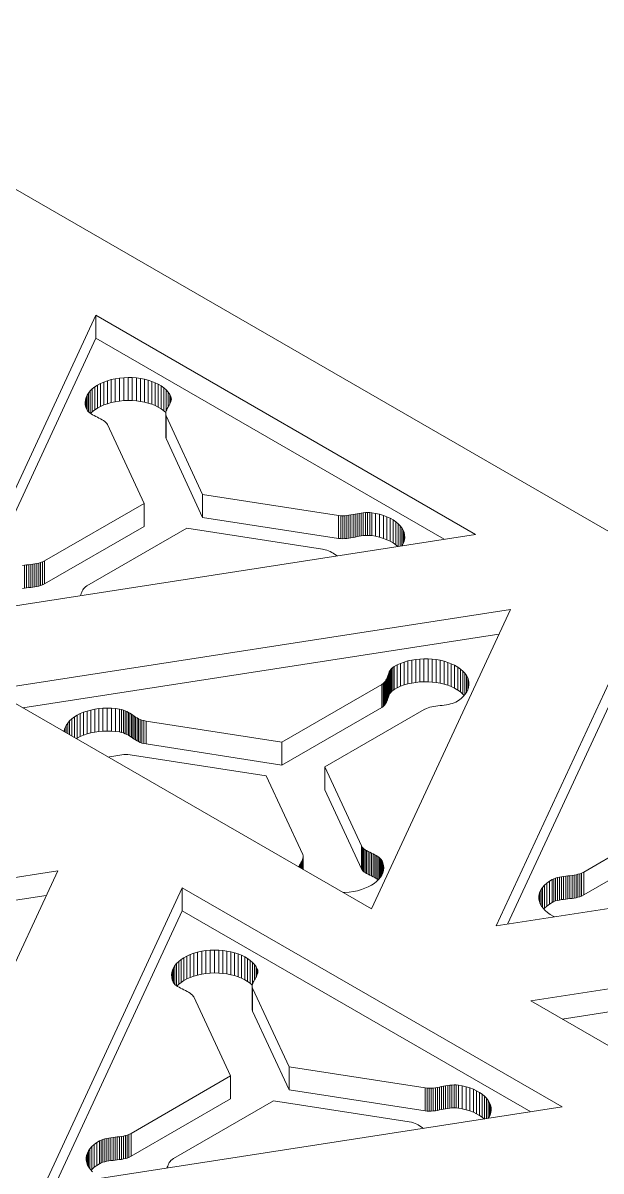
# Model space of a CAD drawing. Header units: inches. Extents: x 2.5 to 18.9, y 2.6 to 12.3.
# Drawn here: x 11.382 to 12.669, y 9.718 to 12.275 of the extents above; entities that cross this region are included whole.
import ezdxf

# ---------------------------------------------------------------- set-up
doc = ezdxf.new("R2010")
doc.units = ezdxf.units.IN
doc.header["$MEASUREMENT"] = 0

# ---------------------------------------------------------------- blocks, each defined once
blk = doc.blocks.new('A$C39963D99')
at = {"color": 0, "linetype": 'Continuous', "lineweight": 0, "extrusion": (3.33067e-16, 0.816497, 0.57735)}
for p, q in [((22.0617, -3.0619), (13.8593, 1.6738)), ((14.3703, 0.3558), (14.6798, 1.0227)), ((14.6798, 0.9717), (14.6798, 1.0227)), ((14.6798, 1.0227), (15.5254, 0.5345)), ((14.6798, 0.9717), (14.3958, 0.3597)), ((15.4557, 0.5237), (14.6798, 0.9717)), ((14.6833, 0.867), (14.69, 0.8707)), ((14.69, 0.8707), (14.6974, 0.8739)), ((14.69, 0.8196), (14.69, 0.8707)), ((14.6974, 0.8739), (14.7054, 0.8768)), ((14.6974, 0.8229), (14.6974, 0.8739)), ((14.7054, 0.8768), (14.7139, 0.8793)), ((14.7054, 0.8258), (14.7054, 0.8768)), ((14.7139, 0.8793), (14.723, 0.8812)), ((14.7139, 0.8282), (14.7139, 0.8793)), ((14.723, 0.8812), (14.7325, 0.8827)), ((14.723, 0.8302), (14.723, 0.8812)), ((14.7325, 0.8827), (14.742, 0.8836)), ((14.7325, 0.8317), (14.7325, 0.8827)), ((14.742, 0.8836), (14.7515, 0.884)), ((14.742, 0.8326), (14.742, 0.8836)), ((14.7515, 0.8329), (14.7515, 0.884)), ((14.7515, 0.884), (14.7609, 0.8838)), ((14.7609, 0.8327), (14.7609, 0.8838)), ((14.7609, 0.8838), (14.7701, 0.8831)), ((14.7701, 0.832), (14.7701, 0.8831)), ((14.7701, 0.8831), (14.7792, 0.8818)), ((14.7792, 0.8308), (14.7792, 0.8818)), ((14.7792, 0.8818), (14.7879, 0.8802)), ((14.7879, 0.8291), (14.7879, 0.8802)), ((14.7879, 0.8802), (14.7963, 0.878)), ((14.7963, 0.827), (14.7963, 0.878)), ((14.7963, 0.878), (14.8042, 0.8754)), ((14.8042, 0.8244), (14.8042, 0.8754)), ((14.8042, 0.8754), (14.8118, 0.8724)), ((14.8118, 0.8214), (14.8118, 0.8724)), ((14.8118, 0.8724), (14.8188, 0.869)), ((14.6578, 0.8393), (14.6601, 0.8444)), ((14.6601, 0.8444), (14.6632, 0.8494)), ((14.6601, 0.8117), (14.6601, 0.8444)), ((14.6632, 0.8494), (14.6671, 0.8542)), ((14.6632, 0.8078), (14.6632, 0.8494)), ((14.6671, 0.8542), (14.6718, 0.8587)), ((14.6671, 0.8046), (14.6671, 0.8542)), ((14.6718, 0.8587), (14.6772, 0.863)), ((14.6718, 0.8077), (14.6718, 0.8587)), ((14.6772, 0.863), (14.6833, 0.867)), ((14.6772, 0.812), (14.6772, 0.863)), ((14.6833, 0.816), (14.6833, 0.867)), ((14.8188, 0.8179), (14.8188, 0.869)), ((14.8188, 0.869), (14.8253, 0.8652)), ((14.8253, 0.8141), (14.8253, 0.8652)), ((14.8253, 0.8652), (14.8311, 0.861)), ((14.8311, 0.81), (14.8311, 0.861)), ((14.8311, 0.861), (14.8363, 0.8565)), ((14.8363, 0.8091), (14.8363, 0.8565)), ((14.8363, 0.8565), (14.8407, 0.8516)), ((14.8407, 0.8183), (14.8407, 0.8516)), ((14.8407, 0.8516), (14.8443, 0.8465)), ((14.8443, 0.8247), (14.8443, 0.8465)), ((14.8443, 0.8465), (14.8468, 0.8417)), ((14.6558, 0.8286), (14.6563, 0.834)), ((14.6561, 0.8231), (14.6558, 0.8286)), ((14.6574, 0.8176), (14.6561, 0.8231)), ((14.6563, 0.834), (14.6578, 0.8393)), ((14.6563, 0.8223), (14.6563, 0.834)), ((14.6578, 0.8168), (14.6578, 0.8393)), ((14.69, 0.8196), (14.6833, 0.816)), ((14.6974, 0.8229), (14.69, 0.8196)), ((14.7054, 0.8258), (14.6974, 0.8229)), ((14.7139, 0.8282), (14.7054, 0.8258)), ((14.723, 0.8302), (14.7139, 0.8282)), ((14.7325, 0.8317), (14.723, 0.8302)), ((14.742, 0.8326), (14.7325, 0.8317)), ((14.7515, 0.8329), (14.742, 0.8326)), ((14.7609, 0.8327), (14.7515, 0.8329)), ((14.7701, 0.832), (14.7609, 0.8327)), ((14.7792, 0.8308), (14.7701, 0.832)), ((14.7879, 0.8291), (14.7792, 0.8308)), ((14.7963, 0.827), (14.7879, 0.8291)), ((14.8042, 0.8244), (14.7963, 0.827)), ((14.8118, 0.8214), (14.8042, 0.8244)), ((14.8188, 0.8179), (14.8118, 0.8214)), ((14.8418, 0.8201), (14.8403, 0.8175)), ((14.8433, 0.8228), (14.8418, 0.8201)), ((14.8447, 0.8254), (14.8433, 0.8228)), ((14.846, 0.8281), (14.8447, 0.8254)), ((14.847, 0.8307), (14.846, 0.8281)), ((14.8468, 0.8303), (14.8468, 0.8417)), ((14.8468, 0.8417), (14.8476, 0.8389)), ((14.8476, 0.8334), (14.847, 0.8307)), ((14.8476, 0.8334), (14.8476, 0.8389)), ((14.8476, 0.8389), (14.8479, 0.8362)), ((14.8479, 0.8362), (14.8476, 0.8334)), ((14.6594, 0.8127), (14.6574, 0.8176)), ((14.6612, 0.8101), (14.6594, 0.8127)), ((14.6634, 0.8076), (14.6612, 0.8101)), ((14.666, 0.8053), (14.6634, 0.8076)), ((14.669, 0.8032), (14.666, 0.8053)), ((14.6718, 0.8077), (14.6679, 0.804)), ((14.6723, 0.8012), (14.669, 0.8032)), ((14.6772, 0.812), (14.6718, 0.8077)), ((14.6758, 0.7992), (14.6723, 0.8012)), ((14.6794, 0.7974), (14.6758, 0.7992)), ((14.6833, 0.816), (14.6772, 0.812)), ((14.6831, 0.7955), (14.6794, 0.7974)), ((14.6867, 0.7937), (14.6831, 0.7955)), ((14.6903, 0.7919), (14.6867, 0.7937)), ((14.8253, 0.8141), (14.8188, 0.8179)), ((14.8311, 0.81), (14.8253, 0.8141)), ((14.8355, 0.8061), (14.8311, 0.81)), ((14.8357, 0.8071), (14.8353, 0.8045)), ((14.8353, 0.7534), (14.8353, 0.8045)), ((14.8353, 0.8045), (14.8354, 0.8018)), ((14.8354, 0.7508), (14.8354, 0.8018)), ((14.8354, 0.8018), (14.8361, 0.7989)), ((14.8364, 0.8097), (14.8357, 0.8071)), ((14.8361, 0.7479), (14.8361, 0.7989)), ((14.8361, 0.7989), (14.9175, 0.6236)), ((14.8375, 0.8123), (14.8364, 0.8097)), ((14.8388, 0.8149), (14.8375, 0.8123)), ((14.8403, 0.8175), (14.8388, 0.8149)), ((14.6937, 0.79), (14.6903, 0.7919)), ((14.6969, 0.788), (14.6937, 0.79)), ((14.6998, 0.786), (14.6969, 0.788)), ((14.7023, 0.7838), (14.6998, 0.786)), ((14.7043, 0.7814), (14.7023, 0.7838)), ((14.7053, 0.7797), (14.7043, 0.7814)), ((14.7871, 0.6036), (14.7053, 0.7797)), ((14.8354, 0.7508), (14.8353, 0.7534)), ((14.8361, 0.7479), (14.8354, 0.7508)), ((14.9175, 0.5726), (14.8361, 0.7479)), ((14.9175, 0.5726), (14.9175, 0.6236)), ((14.9175, 0.6236), (15.2202, 0.5768)), ((14.5657, 0.4758), (14.7871, 0.6036)), ((14.7871, 0.5525), (14.7871, 0.6036)), ((15.2202, 0.5258), (14.9175, 0.5726)), ((15.2202, 0.5258), (15.2202, 0.5768)), ((15.2202, 0.5768), (15.2253, 0.5762)), ((15.2253, 0.5252), (15.2253, 0.5762)), ((15.2253, 0.5762), (15.2298, 0.5761)), ((15.2298, 0.5761), (15.2343, 0.5762)), ((15.2298, 0.525), (15.2298, 0.5761)), ((15.2343, 0.5762), (15.2388, 0.5766)), ((15.2343, 0.5252), (15.2343, 0.5762)), ((15.2388, 0.5766), (15.2433, 0.5772)), ((15.2388, 0.5256), (15.2388, 0.5766)), ((15.2433, 0.5772), (15.2478, 0.578)), ((15.2433, 0.5262), (15.2433, 0.5772)), ((15.2478, 0.578), (15.2524, 0.5788)), ((15.2478, 0.5269), (15.2478, 0.578)), ((15.2524, 0.5788), (15.2569, 0.5797)), ((15.2524, 0.5278), (15.2524, 0.5788)), ((15.2569, 0.5797), (15.2615, 0.5807)), ((15.2569, 0.5287), (15.2569, 0.5797)), ((15.2615, 0.5807), (15.2661, 0.5815)), ((15.2615, 0.5296), (15.2615, 0.5807)), ((15.2661, 0.5815), (15.2708, 0.5823)), ((15.2661, 0.5305), (15.2661, 0.5815)), ((15.2708, 0.5823), (15.2754, 0.5829)), ((15.2708, 0.5313), (15.2708, 0.5823)), ((15.2754, 0.5829), (15.2801, 0.5834)), ((15.2754, 0.5319), (15.2754, 0.5829)), ((15.2801, 0.5834), (15.2849, 0.5835)), ((15.2801, 0.5323), (15.2801, 0.5834)), ((15.2849, 0.5325), (15.2849, 0.5835)), ((15.2849, 0.5835), (15.2897, 0.5834)), ((15.2897, 0.5324), (15.2897, 0.5834)), ((15.2897, 0.5834), (15.2945, 0.583)), ((15.2945, 0.5319), (15.2945, 0.583)), ((15.2945, 0.583), (15.3028, 0.5815)), ((15.3028, 0.5305), (15.3028, 0.5815)), ((15.3028, 0.5815), (15.3117, 0.5794)), ((15.3117, 0.5284), (15.3117, 0.5794)), ((15.3117, 0.5794), (15.3201, 0.5769)), ((15.3201, 0.5258), (15.3201, 0.5769)), ((15.3201, 0.5769), (15.3279, 0.5739)), ((15.3279, 0.5229), (15.3279, 0.5739)), ((15.3279, 0.5739), (15.3351, 0.5705)), ((15.3351, 0.5195), (15.3351, 0.5705)), ((15.3351, 0.5705), (15.3417, 0.5668)), ((15.3417, 0.5158), (15.3417, 0.5668)), ((15.3417, 0.5668), (15.3476, 0.5627)), ((15.3476, 0.5117), (15.3476, 0.5627)), ((15.3476, 0.5627), (15.3529, 0.5584)), ((14.7871, 0.5525), (14.5657, 0.4247)), ((14.8824, 0.5484), (14.66, 0.42)), ((15.1848, 0.5016), (14.8824, 0.5484)), ((15.3529, 0.5078), (15.3529, 0.5584)), ((15.3529, 0.5584), (15.3573, 0.5538)), ((15.3573, 0.5085), (15.3573, 0.5538)), ((15.3573, 0.5538), (15.3611, 0.5489)), ((15.3611, 0.5091), (15.3611, 0.5489)), ((15.3611, 0.5489), (15.364, 0.5439)), ((15.364, 0.5138), (15.364, 0.5439)), ((15.364, 0.5439), (15.3661, 0.5387)), ((15.3661, 0.5191), (15.3661, 0.5387)), ((15.3661, 0.5387), (15.3673, 0.5334)), ((15.5254, 0.5345), (14.3703, 0.3558)), ((15.2253, 0.5252), (15.2202, 0.5258)), ((15.2298, 0.525), (15.2253, 0.5252)), ((15.2343, 0.5252), (15.2298, 0.525)), ((15.2388, 0.5256), (15.2343, 0.5252)), ((15.2433, 0.5262), (15.2388, 0.5256)), ((15.2478, 0.5269), (15.2433, 0.5262)), ((15.2524, 0.5278), (15.2478, 0.5269)), ((15.2569, 0.5287), (15.2524, 0.5278)), ((15.2615, 0.5296), (15.2569, 0.5287)), ((15.2661, 0.5305), (15.2615, 0.5296)), ((15.2708, 0.5313), (15.2661, 0.5305)), ((15.2754, 0.5319), (15.2708, 0.5313)), ((15.2801, 0.5323), (15.2754, 0.5319)), ((15.2849, 0.5325), (15.2801, 0.5323)), ((15.2897, 0.5324), (15.2849, 0.5325)), ((15.2945, 0.5319), (15.2897, 0.5324)), ((15.3028, 0.5305), (15.2945, 0.5319)), ((15.3117, 0.5284), (15.3028, 0.5305)), ((15.3201, 0.5258), (15.3117, 0.5284)), ((15.3279, 0.5229), (15.3201, 0.5258)), ((15.3351, 0.5195), (15.3279, 0.5229)), ((15.3417, 0.5158), (15.3351, 0.5195)), ((15.3476, 0.5117), (15.3417, 0.5158)), ((15.3524, 0.5077), (15.3476, 0.5117)), ((15.3629, 0.5115), (15.3614, 0.5091)), ((15.3655, 0.517), (15.3629, 0.5115)), ((15.3671, 0.5225), (15.3655, 0.517)), ((15.3677, 0.528), (15.3671, 0.5225)), ((15.3673, 0.5249), (15.3673, 0.5334)), ((15.3673, 0.5334), (15.3677, 0.528)), ((15.1902, 0.5005), (15.1848, 0.5016)), ((15.1943, 0.4994), (15.1902, 0.5005)), ((15.1981, 0.498), (15.1943, 0.4994)), ((15.2016, 0.4963), (15.1981, 0.498)), ((15.205, 0.4945), (15.2016, 0.4963)), ((15.2083, 0.4925), (15.205, 0.4945)), ((15.2114, 0.4905), (15.2083, 0.4925)), ((15.2146, 0.4884), (15.2114, 0.4905)), ((15.217, 0.4868), (15.2146, 0.4884)), ((14.5161, 0.4653), (14.5208, 0.466)), ((14.5208, 0.466), (14.5255, 0.4666)), ((14.5208, 0.415), (14.5208, 0.466)), ((14.5255, 0.4666), (14.5302, 0.4671)), ((14.5255, 0.4156), (14.5255, 0.4666)), ((14.5302, 0.4671), (14.5349, 0.4677)), ((14.5302, 0.4161), (14.5302, 0.4671)), ((14.5349, 0.4677), (14.5396, 0.4682)), ((14.5349, 0.4166), (14.5349, 0.4677)), ((14.5396, 0.4682), (14.5441, 0.4689)), ((14.5396, 0.4172), (14.5396, 0.4682)), ((14.5441, 0.4689), (14.5486, 0.4697)), ((14.5441, 0.4179), (14.5441, 0.4689)), ((14.5486, 0.4697), (14.5528, 0.4706)), ((14.5486, 0.4186), (14.5486, 0.4697)), ((14.5528, 0.4706), (14.5568, 0.4718)), ((14.5528, 0.4196), (14.5528, 0.4706)), ((14.5568, 0.4718), (14.5606, 0.4732)), ((14.5568, 0.4208), (14.5568, 0.4718)), ((14.5606, 0.4732), (14.5657, 0.4758)), ((14.5606, 0.4222), (14.5606, 0.4732)), ((14.5657, 0.4247), (14.5657, 0.4758)), ((14.5208, 0.415), (14.5161, 0.4143)), ((14.5255, 0.4156), (14.5208, 0.415)), ((14.5302, 0.4161), (14.5255, 0.4156)), ((14.5349, 0.4166), (14.5302, 0.4161)), ((14.5396, 0.4172), (14.5349, 0.4166)), ((14.5441, 0.4179), (14.5396, 0.4172)), ((14.5486, 0.4186), (14.5441, 0.4179)), ((14.5528, 0.4196), (14.5486, 0.4186)), ((14.5568, 0.4208), (14.5528, 0.4196)), ((14.5606, 0.4222), (14.5568, 0.4208)), ((14.5657, 0.4247), (14.5606, 0.4222)), ((14.6508, 0.4108), (14.6494, 0.4082)), ((14.6524, 0.4133), (14.6508, 0.4108)), ((14.6544, 0.4156), (14.6524, 0.4133)), ((14.6569, 0.4178), (14.6544, 0.4156)), ((14.66, 0.42), (14.6569, 0.4178)), ((14.6464, 0.4002), (14.6458, 0.3984)), ((14.6473, 0.4029), (14.6464, 0.4002)), ((14.6483, 0.4056), (14.6473, 0.4029)), ((14.6494, 0.4082), (14.6483, 0.4056)), ((14.4477, 0.1886), (15.6028, 0.3673)), ((15.6028, 0.3673), (15.2934, -0.2996)), ((15.5773, 0.3123), (14.5174, 0.1483)), ((15.5709, -0.3374), (15.8804, 0.3295)), ((15.3832, 0.2547), (15.3921, 0.2561)), ((15.3921, 0.2561), (15.4011, 0.257)), ((15.3921, 0.2051), (15.3921, 0.2561)), ((15.4011, 0.257), (15.4103, 0.2575)), ((15.4011, 0.206), (15.4011, 0.257)), ((15.4103, 0.2064), (15.4103, 0.2575)), ((15.4103, 0.2575), (15.4195, 0.2574)), ((15.4195, 0.2064), (15.4195, 0.2574)), ((15.4195, 0.2574), (15.4286, 0.2568)), ((15.4286, 0.2058), (15.4286, 0.2568)), ((15.4286, 0.2568), (15.4376, 0.2558)), ((15.4376, 0.2048), (15.4376, 0.2558)), ((15.4376, 0.2558), (15.4464, 0.2542)), ((15.8804, 0.2785), (15.5964, -0.3334)), ((15.3333, 0.2284), (15.3347, 0.231)), ((15.3347, 0.231), (15.3364, 0.2336)), ((15.3347, 0.18), (15.3347, 0.231)), ((15.3364, 0.2336), (15.3385, 0.236)), ((15.3364, 0.1826), (15.3364, 0.2336)), ((15.3385, 0.236), (15.3411, 0.2384)), ((15.3385, 0.185), (15.3385, 0.236)), ((15.3411, 0.2384), (15.3442, 0.2406)), ((15.3411, 0.1873), (15.3411, 0.2384)), ((15.3442, 0.2406), (15.3505, 0.244)), ((15.3442, 0.1895), (15.3442, 0.2406)), ((15.3505, 0.244), (15.3581, 0.2474)), ((15.3505, 0.1929), (15.3505, 0.244)), ((15.3581, 0.2474), (15.3661, 0.2503)), ((15.3581, 0.1964), (15.3581, 0.2474)), ((15.3661, 0.2503), (15.3745, 0.2527)), ((15.3661, 0.1993), (15.3661, 0.2503)), ((15.3745, 0.2527), (15.3832, 0.2547)), ((15.3745, 0.2017), (15.3745, 0.2527)), ((15.3832, 0.2036), (15.3832, 0.2547)), ((15.4464, 0.2032), (15.4464, 0.2542)), ((15.4464, 0.2542), (15.4551, 0.2522)), ((15.4551, 0.2012), (15.4551, 0.2522)), ((15.4551, 0.2522), (15.4634, 0.2496)), ((15.4634, 0.1986), (15.4634, 0.2496)), ((15.4634, 0.2496), (15.4713, 0.2466)), ((15.4713, 0.1956), (15.4713, 0.2466)), ((15.4713, 0.2466), (15.4788, 0.2431)), ((15.4788, 0.192), (15.4788, 0.2431)), ((15.4788, 0.2431), (15.4857, 0.2391)), ((15.4857, 0.188), (15.4857, 0.2391)), ((15.4857, 0.2391), (15.4919, 0.2347)), ((15.4919, 0.1837), (15.4919, 0.2347)), ((15.4919, 0.2347), (15.4971, 0.2301)), ((15.3197, 0.2026), (15.3221, 0.2048)), ((15.3221, 0.2048), (15.3241, 0.2071)), ((15.3221, 0.1538), (15.3221, 0.2048)), ((15.3241, 0.2071), (15.3257, 0.2096)), ((15.3241, 0.1561), (15.3241, 0.2071)), ((15.3257, 0.2096), (15.3271, 0.2122)), ((15.3257, 0.1586), (15.3257, 0.2096)), ((15.3271, 0.2122), (15.3282, 0.2148)), ((15.3271, 0.1611), (15.3271, 0.2122)), ((15.3282, 0.2148), (15.3292, 0.2175)), ((15.3282, 0.1638), (15.3282, 0.2148)), ((15.3292, 0.2175), (15.3301, 0.2202)), ((15.3292, 0.1665), (15.3292, 0.2175)), ((15.3301, 0.2202), (15.3311, 0.223)), ((15.3301, 0.1692), (15.3301, 0.2202)), ((15.3311, 0.223), (15.3321, 0.2257)), ((15.3311, 0.1719), (15.3311, 0.223)), ((15.3321, 0.2257), (15.3333, 0.2284)), ((15.3321, 0.1747), (15.3321, 0.2257)), ((15.3333, 0.1774), (15.3333, 0.2284)), ((15.3921, 0.2051), (15.3832, 0.2036)), ((15.4011, 0.206), (15.3921, 0.2051)), ((15.4103, 0.2064), (15.4011, 0.206)), ((15.4195, 0.2064), (15.4103, 0.2064)), ((15.4286, 0.2058), (15.4195, 0.2064)), ((15.4376, 0.2048), (15.4286, 0.2058)), ((15.4464, 0.2032), (15.4376, 0.2048)), ((15.4971, 0.1791), (15.4971, 0.2301)), ((15.4971, 0.2301), (15.5015, 0.2253)), ((15.5015, 0.1777), (15.5015, 0.2253)), ((15.5015, 0.2253), (15.5051, 0.2204)), ((15.5051, 0.1827), (15.5051, 0.2204)), ((15.5051, 0.2204), (15.5078, 0.2153)), ((15.5078, 0.1879), (15.5078, 0.2153)), ((15.5078, 0.2153), (15.5096, 0.2101)), ((15.5096, 0.1932), (15.5096, 0.2101)), ((15.5096, 0.2101), (15.5106, 0.2048)), ((15.5106, 0.1987), (15.5106, 0.2048)), ((15.5106, 0.2048), (15.5107, 0.1995)), ((15.2934, -0.2996), (14.4477, 0.1886)), ((15.0941, 0.072), (15.3165, 0.2004)), ((15.3165, 0.2004), (15.3197, 0.2026)), ((15.3165, 0.1494), (15.3165, 0.2004)), ((15.3197, 0.1516), (15.3197, 0.2026)), ((15.3347, 0.18), (15.3333, 0.1774)), ((15.3364, 0.1826), (15.3347, 0.18)), ((15.3385, 0.185), (15.3364, 0.1826)), ((15.3411, 0.1873), (15.3385, 0.185)), ((15.3442, 0.1895), (15.3411, 0.1873)), ((15.3505, 0.1929), (15.3442, 0.1895)), ((15.3581, 0.1964), (15.3505, 0.1929)), ((15.3661, 0.1993), (15.3581, 0.1964)), ((15.3745, 0.2017), (15.3661, 0.1993)), ((15.3832, 0.2036), (15.3745, 0.2017)), ((15.4551, 0.2012), (15.4464, 0.2032)), ((15.4634, 0.1986), (15.4551, 0.2012)), ((15.4713, 0.1956), (15.4634, 0.1986)), ((15.4788, 0.192), (15.4713, 0.1956)), ((15.4857, 0.188), (15.4788, 0.192)), ((15.4919, 0.1837), (15.4857, 0.188)), ((15.4971, 0.1791), (15.4919, 0.1837)), ((15.5, 0.176), (15.4971, 0.1791)), ((15.5058, 0.1838), (15.5025, 0.1788)), ((15.5083, 0.189), (15.5058, 0.1838)), ((15.5099, 0.1942), (15.5083, 0.189)), ((15.5107, 0.1995), (15.5099, 0.1942)), ((15.3221, 0.1538), (15.3197, 0.1516)), ((15.3241, 0.1561), (15.3221, 0.1538)), ((15.3257, 0.1586), (15.3241, 0.1561)), ((15.3271, 0.1611), (15.3257, 0.1586)), ((15.3282, 0.1638), (15.3271, 0.1611)), ((15.3292, 0.1665), (15.3282, 0.1638)), ((15.3301, 0.1692), (15.3292, 0.1665)), ((15.3311, 0.1719), (15.3301, 0.1692)), ((15.3321, 0.1747), (15.3311, 0.1719)), ((15.3333, 0.1774), (15.3321, 0.1747)), ((15.451, 0.1538), (15.4463, 0.1533)), ((15.4558, 0.1544), (15.451, 0.1538)), ((15.4604, 0.1551), (15.4558, 0.1544)), ((15.465, 0.1559), (15.4604, 0.1551)), ((15.4694, 0.1569), (15.465, 0.1559)), ((15.4736, 0.1581), (15.4694, 0.1569)), ((15.4777, 0.1596), (15.4736, 0.1581)), ((15.4814, 0.1613), (15.4777, 0.1596)), ((15.4873, 0.165), (15.4814, 0.1613)), ((15.4932, 0.1694), (15.4873, 0.165)), ((15.4983, 0.174), (15.4932, 0.1694)), ((15.5025, 0.1788), (15.4983, 0.174)), ((14.6262, 0.1237), (14.6319, 0.128)), ((14.6319, 0.128), (14.6382, 0.1319)), ((14.6319, 0.0823), (14.6319, 0.128)), ((14.6382, 0.1319), (14.6451, 0.1354)), ((14.6382, 0.0808), (14.6382, 0.1319)), ((14.6451, 0.1354), (14.6525, 0.1385)), ((14.6451, 0.0843), (14.6451, 0.1354)), ((14.6525, 0.1385), (14.6604, 0.1412)), ((14.6525, 0.0875), (14.6525, 0.1385)), ((14.6604, 0.1412), (14.6687, 0.1435)), ((14.6604, 0.0902), (14.6604, 0.1412)), ((14.6687, 0.1435), (14.6774, 0.1453)), ((14.6687, 0.0924), (14.6687, 0.1435)), ((14.6774, 0.1453), (14.6863, 0.1466)), ((14.6774, 0.0942), (14.6774, 0.1453)), ((14.6863, 0.1466), (14.6955, 0.1474)), ((14.6863, 0.0956), (14.6863, 0.1466)), ((14.6955, 0.1474), (14.7048, 0.1477)), ((14.6955, 0.0964), (14.6955, 0.1474)), ((14.7048, 0.0967), (14.7048, 0.1477)), ((14.7048, 0.1477), (14.7143, 0.1475)), ((14.7143, 0.0965), (14.7143, 0.1475)), ((14.7143, 0.1475), (14.7238, 0.1468)), ((14.7238, 0.0957), (14.7238, 0.1468)), ((14.7238, 0.1468), (14.7322, 0.1456)), ((14.7322, 0.0946), (14.7322, 0.1456)), ((14.7322, 0.1456), (14.7368, 0.1446)), ((14.7368, 0.0936), (14.7368, 0.1446)), ((14.7368, 0.1446), (14.741, 0.1433)), ((14.741, 0.0923), (14.741, 0.1433)), ((14.741, 0.1433), (14.745, 0.1418)), ((14.745, 0.0908), (14.745, 0.1418)), ((14.745, 0.1418), (14.7487, 0.1401)), ((14.7487, 0.0891), (14.7487, 0.1401)), ((14.7487, 0.1401), (14.7522, 0.1382)), ((14.7522, 0.0872), (14.7522, 0.1382)), ((14.7522, 0.1382), (14.7555, 0.1362)), ((14.7555, 0.0852), (14.7555, 0.1362)), ((14.7555, 0.1362), (14.7588, 0.1341)), ((14.7588, 0.0831), (14.7588, 0.1341)), ((14.7588, 0.1341), (14.7619, 0.132)), ((14.7619, 0.081), (14.7619, 0.132)), ((14.7619, 0.132), (14.7651, 0.1299)), ((14.7651, 0.0789), (14.7651, 0.1299)), ((14.7651, 0.1299), (14.7683, 0.1279)), ((14.7683, 0.0768), (14.7683, 0.1279)), ((14.7683, 0.1279), (14.7715, 0.1259)), ((15.3165, 0.1494), (15.0941, 0.021)), ((15.4108, 0.1447), (15.1895, 0.0168)), ((15.3197, 0.1516), (15.3165, 0.1494)), ((15.4159, 0.1472), (15.4108, 0.1447)), ((15.4197, 0.1486), (15.4159, 0.1472)), ((15.4237, 0.1498), (15.4197, 0.1486)), ((15.428, 0.1507), (15.4237, 0.1498)), ((15.4324, 0.1515), (15.428, 0.1507)), ((15.4369, 0.1522), (15.4324, 0.1515)), ((15.4416, 0.1527), (15.4369, 0.1522)), ((15.4463, 0.1533), (15.4416, 0.1527)), ((14.6095, 0.0979), (14.611, 0.1034)), ((14.611, 0.1034), (14.6136, 0.1089)), ((14.611, 0.0943), (14.611, 0.1034)), ((14.6136, 0.1089), (14.617, 0.1142)), ((14.6136, 0.0928), (14.6136, 0.1089)), ((14.617, 0.1142), (14.6212, 0.1191)), ((14.617, 0.0909), (14.617, 0.1142)), ((14.6212, 0.1191), (14.6262, 0.1237)), ((14.6212, 0.0884), (14.6212, 0.1191)), ((14.6262, 0.0855), (14.6262, 0.1237)), ((14.7715, 0.0749), (14.7715, 0.1259)), ((14.7715, 0.1259), (14.7749, 0.1241)), ((14.7749, 0.0731), (14.7749, 0.1241)), ((14.7749, 0.1241), (14.7785, 0.1224)), ((14.7785, 0.0714), (14.7785, 0.1224)), ((14.7785, 0.1224), (14.7822, 0.121)), ((14.7822, 0.07), (14.7822, 0.121)), ((14.7822, 0.121), (14.7863, 0.1199)), ((14.7863, 0.0688), (14.7863, 0.1199)), ((14.7863, 0.1199), (14.7917, 0.1188)), ((14.7917, 0.0678), (14.7917, 0.1188)), ((14.7917, 0.1188), (15.0941, 0.072)), ((14.6092, 0.0954), (14.6095, 0.0979)), ((14.6095, 0.0952), (14.6095, 0.0979)), ((14.6382, 0.0808), (14.6364, 0.0797)), ((14.6451, 0.0843), (14.6382, 0.0808)), ((14.6525, 0.0875), (14.6451, 0.0843)), ((14.6604, 0.0902), (14.6525, 0.0875)), ((14.6687, 0.0924), (14.6604, 0.0902)), ((14.6774, 0.0942), (14.6687, 0.0924)), ((14.6863, 0.0956), (14.6774, 0.0942)), ((14.6955, 0.0964), (14.6863, 0.0956)), ((14.7048, 0.0967), (14.6955, 0.0964)), ((14.7143, 0.0965), (14.7048, 0.0967)), ((14.7238, 0.0957), (14.7143, 0.0965)), ((14.7322, 0.0946), (14.7238, 0.0957)), ((14.7368, 0.0936), (14.7322, 0.0946)), ((14.741, 0.0923), (14.7368, 0.0936)), ((14.745, 0.0908), (14.741, 0.0923)), ((14.7487, 0.0891), (14.745, 0.0908)), ((14.7522, 0.0872), (14.7487, 0.0891)), ((14.7555, 0.0852), (14.7522, 0.0872)), ((14.7588, 0.0831), (14.7555, 0.0852)), ((14.7619, 0.081), (14.7588, 0.0831)), ((14.7651, 0.0789), (14.7619, 0.081)), ((14.7683, 0.0768), (14.7651, 0.0789)), ((14.7715, 0.0749), (14.7683, 0.0768)), ((14.7749, 0.0731), (14.7715, 0.0749)), ((14.7785, 0.0714), (14.7749, 0.0731)), ((14.7822, 0.07), (14.7785, 0.0714)), ((14.7863, 0.0688), (14.7822, 0.07)), ((14.7917, 0.0678), (14.7863, 0.0688)), ((15.0941, 0.021), (14.7917, 0.0678)), ((15.0941, 0.021), (15.0941, 0.072)), ((14.7104, 0.0389), (14.7078, 0.0384)), ((14.715, 0.0397), (14.7104, 0.0389)), ((14.7196, 0.0407), (14.715, 0.0397)), ((14.7241, 0.0416), (14.7196, 0.0407)), ((14.7287, 0.0424), (14.7241, 0.0416)), ((14.7332, 0.0432), (14.7287, 0.0424)), ((14.7377, 0.0438), (14.7332, 0.0432)), ((14.7423, 0.0442), (14.7377, 0.0438)), ((14.7468, 0.0443), (14.7423, 0.0442)), ((14.7513, 0.0442), (14.7468, 0.0443)), ((14.7563, 0.0436), (14.7513, 0.0442)), ((15.059, -0.0032), (14.7563, 0.0436)), ((15.1895, -0.0342), (15.1895, 0.0168)), ((15.1895, 0.0168), (15.2712, -0.1593)), ((15.1404, -0.1785), (15.059, -0.0032)), ((15.2712, -0.2103), (15.1895, -0.0342)), ((15.7663, -0.2174), (15.9877, -0.0896)), ((15.9877, -0.1406), (15.7663, -0.2684)), ((15.1411, -0.1814), (15.1404, -0.1785)), ((15.2712, -0.2103), (15.2712, -0.1593)), ((15.2712, -0.1593), (15.2722, -0.161)), ((15.2722, -0.2121), (15.2722, -0.161)), ((15.2722, -0.161), (15.2743, -0.1634)), ((15.2743, -0.2144), (15.2743, -0.1634)), ((15.2743, -0.1634), (15.2768, -0.1656)), ((15.2768, -0.2166), (15.2768, -0.1656)), ((15.2768, -0.1656), (15.2796, -0.1676)), ((15.2796, -0.2186), (15.2796, -0.1676)), ((15.2796, -0.1676), (15.2828, -0.1696)), ((15.2828, -0.2206), (15.2828, -0.1696)), ((15.2828, -0.1696), (15.2862, -0.1715)), ((15.2862, -0.2225), (15.2862, -0.1715)), ((15.2862, -0.1715), (15.2898, -0.1733)), ((15.2898, -0.2243), (15.2898, -0.1733)), ((15.2898, -0.1733), (15.2934, -0.1751)), ((15.2934, -0.2262), (15.2934, -0.1751)), ((15.2934, -0.1751), (15.2971, -0.177)), ((15.2971, -0.228), (15.2971, -0.177)), ((15.2971, -0.177), (15.3007, -0.1788)), ((15.3007, -0.2299), (15.3007, -0.1788)), ((15.3007, -0.1788), (15.3042, -0.1808)), ((16.726, -0.1587), (15.5709, -0.3374)), ((15.1318, -0.205), (15.1332, -0.2024)), ((15.1332, -0.2024), (15.1348, -0.1997)), ((15.1332, -0.2072), (15.1332, -0.2024)), ((15.1348, -0.1997), (15.1363, -0.1971)), ((15.1348, -0.208), (15.1348, -0.1997)), ((15.1363, -0.1971), (15.1377, -0.1945)), ((15.1363, -0.2089), (15.1363, -0.1971)), ((15.1377, -0.1945), (15.139, -0.1919)), ((15.1377, -0.2098), (15.1377, -0.1945)), ((15.139, -0.1919), (15.1401, -0.1893)), ((15.139, -0.2105), (15.139, -0.1919)), ((15.1401, -0.1893), (15.1409, -0.1867)), ((15.1401, -0.2111), (15.1401, -0.1893)), ((15.1409, -0.1867), (15.1412, -0.184)), ((15.1409, -0.2116), (15.1409, -0.1867)), ((15.1412, -0.184), (15.1411, -0.1814)), ((15.1412, -0.2118), (15.1412, -0.184)), ((15.3042, -0.2318), (15.3042, -0.1808)), ((15.3042, -0.1808), (15.3075, -0.1828)), ((15.3075, -0.2338), (15.3075, -0.1828)), ((15.3075, -0.1828), (15.3105, -0.1849)), ((15.3105, -0.2325), (15.3105, -0.1849)), ((15.3105, -0.1849), (15.3131, -0.1872)), ((15.3131, -0.2292), (15.3131, -0.1872)), ((15.3131, -0.1872), (15.3154, -0.1897)), ((15.3154, -0.2258), (15.3154, -0.1897)), ((15.3154, -0.1897), (15.3171, -0.1923)), ((15.3171, -0.2226), (15.3171, -0.1923)), ((15.3171, -0.1923), (15.3191, -0.1972)), ((15.3191, -0.2177), (15.3191, -0.1972)), ((15.3191, -0.1972), (15.3204, -0.2027)), ((15.3204, -0.2117), (15.3204, -0.2027)), ((15.3204, -0.2027), (15.3208, -0.2081)), ((13.4396, -0.3934), (14.5947, -0.2147)), ((14.5947, -0.2147), (14.2853, -0.8816)), ((15.1313, -0.2061), (15.1318, -0.205)), ((15.1318, -0.2063), (15.1318, -0.205)), ((15.2722, -0.2121), (15.2712, -0.2103)), ((15.2743, -0.2144), (15.2722, -0.2121)), ((15.2768, -0.2166), (15.2743, -0.2144)), ((15.2796, -0.2186), (15.2768, -0.2166)), ((15.2828, -0.2206), (15.2796, -0.2186)), ((15.2862, -0.2225), (15.2828, -0.2206)), ((15.2898, -0.2243), (15.2862, -0.2225)), ((15.2934, -0.2262), (15.2898, -0.2243)), ((15.2971, -0.228), (15.2934, -0.2262)), ((15.3007, -0.2299), (15.2971, -0.228)), ((15.3042, -0.2318), (15.3007, -0.2299)), ((15.3133, -0.229), (15.3094, -0.2338)), ((15.3165, -0.224), (15.3133, -0.229)), ((15.3188, -0.2189), (15.3165, -0.224)), ((15.3202, -0.2136), (15.3188, -0.2189)), ((15.3208, -0.2081), (15.3202, -0.2136)), ((15.7035, -0.2308), (15.7077, -0.2296)), ((15.7077, -0.2296), (15.7122, -0.2286)), ((15.7077, -0.2807), (15.7077, -0.2296)), ((15.7122, -0.2286), (15.7167, -0.2278)), ((15.7122, -0.2797), (15.7122, -0.2286)), ((15.7167, -0.2278), (15.7214, -0.2271)), ((15.7167, -0.2789), (15.7167, -0.2278)), ((15.7214, -0.2271), (15.7261, -0.2266)), ((15.7214, -0.2782), (15.7214, -0.2271)), ((15.7261, -0.2266), (15.7308, -0.226)), ((15.7261, -0.2776), (15.7261, -0.2266)), ((15.7308, -0.226), (15.7355, -0.2255)), ((15.7308, -0.2771), (15.7308, -0.226)), ((15.7355, -0.2255), (15.7402, -0.2249)), ((15.7355, -0.2765), (15.7355, -0.2255)), ((15.7402, -0.2249), (15.7447, -0.2243)), ((15.7402, -0.276), (15.7402, -0.2249)), ((15.7447, -0.2243), (15.7492, -0.2235)), ((15.7447, -0.2753), (15.7447, -0.2243)), ((15.7492, -0.2235), (15.7534, -0.2225)), ((15.7492, -0.2745), (15.7492, -0.2235)), ((15.7534, -0.2225), (15.7574, -0.2214)), ((15.7534, -0.2736), (15.7534, -0.2225)), ((15.7574, -0.2214), (15.7612, -0.22)), ((15.7574, -0.2724), (15.7574, -0.2214)), ((15.7612, -0.22), (15.7663, -0.2174)), ((15.7612, -0.271), (15.7612, -0.22)), ((15.7663, -0.2684), (15.7663, -0.2174)), ((14.5628, -0.9194), (14.8723, -0.2525)), ((14.8723, -0.3035), (14.8723, -0.2525)), ((14.8723, -0.2525), (15.7179, -0.7407)), ((15.2791, -0.2535), (15.2712, -0.2564)), ((15.2865, -0.2503), (15.2791, -0.2535)), ((15.2933, -0.2466), (15.2865, -0.2503)), ((15.2994, -0.2426), (15.2933, -0.2466)), ((15.3048, -0.2383), (15.2994, -0.2426)), ((15.3075, -0.2338), (15.3042, -0.2318)), ((15.3094, -0.2338), (15.3048, -0.2383)), ((15.3086, -0.2346), (15.3075, -0.2338)), ((15.6713, -0.2566), (15.6746, -0.2516)), ((15.6746, -0.2516), (15.6788, -0.2468)), ((15.6746, -0.2968), (15.6746, -0.2516)), ((15.6788, -0.2468), (15.6839, -0.2421)), ((15.6788, -0.2978), (15.6788, -0.2468)), ((15.6839, -0.2421), (15.6898, -0.2377)), ((15.6839, -0.2931), (15.6839, -0.2421)), ((15.6898, -0.2377), (15.6957, -0.2341)), ((15.6898, -0.2888), (15.6898, -0.2377)), ((15.6957, -0.2341), (15.6995, -0.2323)), ((15.6957, -0.2851), (15.6957, -0.2341)), ((15.6995, -0.2323), (15.7035, -0.2308)), ((15.6995, -0.2833), (15.6995, -0.2323)), ((15.7035, -0.2819), (15.7035, -0.2308)), ((14.5692, -0.2697), (13.5093, -0.4337)), ((15.2345, -0.2632), (15.2305, -0.2633)), ((15.2441, -0.2623), (15.2345, -0.2632)), ((15.2536, -0.2608), (15.2441, -0.2623)), ((15.2626, -0.2589), (15.2536, -0.2608)), ((15.2712, -0.2564), (15.2626, -0.2589)), ((15.6664, -0.2722), (15.6672, -0.267)), ((15.6665, -0.2775), (15.6664, -0.2722)), ((15.6675, -0.2828), (15.6665, -0.2775)), ((15.6672, -0.267), (15.6688, -0.2617)), ((15.6672, -0.2811), (15.6672, -0.267)), ((15.6688, -0.2617), (15.6713, -0.2566)), ((15.6688, -0.2865), (15.6688, -0.2617)), ((15.6713, -0.2917), (15.6713, -0.2566)), ((15.7077, -0.2807), (15.7035, -0.2819)), ((15.7122, -0.2797), (15.7077, -0.2807)), ((15.7167, -0.2789), (15.7122, -0.2797)), ((15.7214, -0.2782), (15.7167, -0.2789)), ((15.7261, -0.2776), (15.7214, -0.2782)), ((15.7308, -0.2771), (15.7261, -0.2776)), ((15.7355, -0.2765), (15.7308, -0.2771)), ((15.7402, -0.276), (15.7355, -0.2765)), ((15.7447, -0.2753), (15.7402, -0.276)), ((15.7492, -0.2745), (15.7447, -0.2753)), ((15.7534, -0.2736), (15.7492, -0.2745)), ((15.7574, -0.2724), (15.7534, -0.2736)), ((15.7612, -0.271), (15.7574, -0.2724)), ((15.7663, -0.2684), (15.7612, -0.271)), ((14.8723, -0.3035), (14.5883, -0.9154)), ((15.6482, -0.7515), (14.8723, -0.3035)), ((15.6693, -0.288), (15.6675, -0.2828)), ((15.672, -0.2931), (15.6693, -0.288)), ((15.6756, -0.2981), (15.672, -0.2931)), ((15.68, -0.3029), (15.6756, -0.2981)), ((15.6788, -0.2978), (15.6771, -0.2998)), ((15.6839, -0.2931), (15.6788, -0.2978)), ((15.6853, -0.3075), (15.68, -0.3029)), ((15.6898, -0.2888), (15.6839, -0.2931)), ((15.6957, -0.2851), (15.6898, -0.2888)), ((15.6995, -0.2833), (15.6957, -0.2851)), ((15.7035, -0.2819), (15.6995, -0.2833)), ((15.6483, -0.5046), (16.8034, -0.3259)), ((15.6914, -0.3118), (15.6853, -0.3075)), ((15.6983, -0.3158), (15.6914, -0.3118)), ((15.7012, -0.3172), (15.6983, -0.3158)), ((16.7779, -0.3809), (15.718, -0.5448)), ((14.8697, -0.4121), (14.8758, -0.4082)), ((14.8758, -0.4082), (14.8826, -0.4045)), ((14.8758, -0.4592), (14.8758, -0.4082)), ((14.8826, -0.4045), (14.8899, -0.4012)), ((14.8826, -0.4555), (14.8826, -0.4045)), ((14.8899, -0.4012), (14.8979, -0.3984)), ((14.8899, -0.4523), (14.8899, -0.4012)), ((14.8979, -0.3984), (14.9064, -0.3959)), ((14.8979, -0.4494), (14.8979, -0.3984)), ((14.9064, -0.3959), (14.9155, -0.3939)), ((14.9064, -0.4469), (14.9064, -0.3959)), ((14.9155, -0.3939), (14.925, -0.3925)), ((14.9155, -0.445), (14.9155, -0.3939)), ((14.925, -0.3925), (14.9346, -0.3916)), ((14.925, -0.4435), (14.925, -0.3925)), ((14.9346, -0.3916), (14.9441, -0.3912)), ((14.9346, -0.4426), (14.9346, -0.3916)), ((14.9441, -0.4422), (14.9441, -0.3912)), ((14.9441, -0.3912), (14.9535, -0.3914)), ((14.9535, -0.4424), (14.9535, -0.3914)), ((14.9535, -0.3914), (14.9627, -0.3921)), ((14.9627, -0.4431), (14.9627, -0.3921)), ((14.9627, -0.3921), (14.9717, -0.3933)), ((14.9717, -0.4443), (14.9717, -0.3933)), ((14.9717, -0.3933), (14.9804, -0.395)), ((14.9804, -0.446), (14.9804, -0.395)), ((14.9804, -0.395), (14.9888, -0.3972)), ((14.9888, -0.4482), (14.9888, -0.3972)), ((14.9888, -0.3972), (14.9968, -0.3997)), ((14.9968, -0.4508), (14.9968, -0.3997)), ((14.9968, -0.3997), (15.0043, -0.4028)), ((15.0043, -0.4538), (15.0043, -0.4028)), ((15.0043, -0.4028), (15.0114, -0.4062)), ((15.0114, -0.4572), (15.0114, -0.4062)), ((15.0114, -0.4062), (15.0178, -0.41)), ((14.8503, -0.4359), (14.8526, -0.4307)), ((14.8526, -0.4307), (14.8557, -0.4258)), ((14.8526, -0.4634), (14.8526, -0.4307)), ((14.8557, -0.4258), (14.8596, -0.421)), ((14.8557, -0.4673), (14.8557, -0.4258)), ((14.8596, -0.421), (14.8643, -0.4164)), ((14.8596, -0.4706), (14.8596, -0.421)), ((14.8643, -0.4164), (14.8697, -0.4121)), ((14.8643, -0.4674), (14.8643, -0.4164)), ((14.8697, -0.4632), (14.8697, -0.4121)), ((15.0178, -0.461), (15.0178, -0.41)), ((15.0178, -0.41), (15.0236, -0.4142)), ((15.0236, -0.4652), (15.0236, -0.4142)), ((15.0236, -0.4142), (15.0288, -0.4187)), ((15.0288, -0.4661), (15.0288, -0.4187)), ((15.0288, -0.4187), (15.0332, -0.4235)), ((15.0332, -0.4569), (15.0332, -0.4235)), ((15.0332, -0.4235), (15.0369, -0.4287)), ((15.0369, -0.4505), (15.0369, -0.4287)), ((15.0369, -0.4287), (15.0393, -0.4335)), ((15.0393, -0.4449), (15.0393, -0.4335)), ((15.0393, -0.4335), (15.0402, -0.4362)), ((14.8483, -0.4466), (14.8489, -0.4412)), ((14.8487, -0.4521), (14.8483, -0.4466)), ((14.85, -0.4576), (14.8487, -0.4521)), ((14.8489, -0.4412), (14.8503, -0.4359)), ((14.8489, -0.4529), (14.8489, -0.4412)), ((14.852, -0.4624), (14.85, -0.4576)), ((14.8503, -0.4584), (14.8503, -0.4359)), ((14.8758, -0.4592), (14.8697, -0.4632)), ((14.8826, -0.4555), (14.8758, -0.4592)), ((14.8899, -0.4523), (14.8826, -0.4555)), ((14.8979, -0.4494), (14.8899, -0.4523)), ((14.9064, -0.4469), (14.8979, -0.4494)), ((14.9155, -0.445), (14.9064, -0.4469)), ((14.925, -0.4435), (14.9155, -0.445)), ((14.9346, -0.4426), (14.925, -0.4435)), ((14.9441, -0.4422), (14.9346, -0.4426)), ((14.9535, -0.4424), (14.9441, -0.4422)), ((14.9627, -0.4431), (14.9535, -0.4424)), ((14.9717, -0.4443), (14.9627, -0.4431)), ((14.9804, -0.446), (14.9717, -0.4443)), ((14.9888, -0.4482), (14.9804, -0.446)), ((14.9968, -0.4508), (14.9888, -0.4482)), ((15.0043, -0.4538), (14.9968, -0.4508)), ((15.0114, -0.4572), (15.0043, -0.4538)), ((15.0178, -0.461), (15.0114, -0.4572)), ((15.0313, -0.4603), (15.03, -0.4629)), ((15.0328, -0.4576), (15.0313, -0.4603)), ((15.0343, -0.455), (15.0328, -0.4576)), ((15.0358, -0.4524), (15.0343, -0.455)), ((15.0373, -0.4498), (15.0358, -0.4524)), ((15.0385, -0.4471), (15.0373, -0.4498)), ((15.0395, -0.4444), (15.0385, -0.4471)), ((15.0402, -0.4417), (15.0395, -0.4444)), ((15.0402, -0.4417), (15.0402, -0.4362)), ((15.0402, -0.4362), (15.0404, -0.439)), ((15.0404, -0.439), (15.0402, -0.4417)), ((14.8537, -0.4651), (14.852, -0.4624)), ((14.8559, -0.4676), (14.8537, -0.4651)), ((14.8586, -0.4698), (14.8559, -0.4676)), ((14.8616, -0.472), (14.8586, -0.4698)), ((14.8643, -0.4674), (14.8605, -0.4712)), ((14.8649, -0.474), (14.8616, -0.472)), ((14.8697, -0.4632), (14.8643, -0.4674)), ((14.8683, -0.4759), (14.8649, -0.474)), ((14.872, -0.4778), (14.8683, -0.4759)), ((14.8756, -0.4796), (14.872, -0.4778)), ((14.8793, -0.4815), (14.8756, -0.4796)), ((14.8829, -0.4833), (14.8793, -0.4815)), ((14.8863, -0.4852), (14.8829, -0.4833)), ((14.8895, -0.4871), (14.8863, -0.4852)), ((15.0236, -0.4652), (15.0178, -0.461)), ((15.0281, -0.4691), (15.0236, -0.4652)), ((15.0282, -0.4681), (15.0279, -0.4707)), ((15.0279, -0.5217), (15.0279, -0.4707)), ((15.0279, -0.4707), (15.028, -0.4733)), ((15.028, -0.5244), (15.028, -0.4733)), ((15.028, -0.4733), (15.0287, -0.4762)), ((15.029, -0.4655), (15.0282, -0.4681)), ((15.0287, -0.5273), (15.0287, -0.4762)), ((15.0287, -0.4762), (15.1101, -0.6515)), ((15.03, -0.4629), (15.029, -0.4655)), ((14.8923, -0.4892), (14.8895, -0.4871)), ((14.8948, -0.4914), (14.8923, -0.4892)), ((14.8968, -0.4937), (14.8948, -0.4914)), ((14.8979, -0.4955), (14.8968, -0.4937)), ((14.9796, -0.6716), (14.8979, -0.4955)), ((16.494, -0.9928), (15.6483, -0.5046)), ((15.028, -0.5244), (15.0279, -0.5217)), ((15.0287, -0.5273), (15.028, -0.5244)), ((15.1101, -0.7026), (15.0287, -0.5273)), ((15.1101, -0.7026), (15.1101, -0.6515)), ((15.1101, -0.6515), (15.4128, -0.6984)), ((14.7583, -0.7994), (14.9796, -0.6716)), ((14.9796, -0.7226), (14.9796, -0.6716)), ((15.4128, -0.7494), (15.1101, -0.7026)), ((15.4128, -0.7494), (15.4128, -0.6984)), ((15.4128, -0.6984), (15.4178, -0.6989)), ((15.4178, -0.75), (15.4178, -0.6989)), ((15.4178, -0.6989), (15.4223, -0.6991)), ((15.4223, -0.6991), (15.4268, -0.699)), ((15.4223, -0.7501), (15.4223, -0.6991)), ((15.4268, -0.699), (15.4313, -0.6986)), ((15.4268, -0.75), (15.4268, -0.699)), ((15.4313, -0.6986), (15.4359, -0.698)), ((15.4313, -0.7496), (15.4313, -0.6986)), ((15.4359, -0.698), (15.4404, -0.6972)), ((15.4359, -0.749), (15.4359, -0.698)), ((15.4404, -0.6972), (15.4449, -0.6963)), ((15.4404, -0.7482), (15.4404, -0.6972)), ((15.4449, -0.6963), (15.4495, -0.6954)), ((15.4449, -0.7474), (15.4449, -0.6963)), ((15.4495, -0.6954), (15.4541, -0.6945)), ((15.4495, -0.7465), (15.4495, -0.6954)), ((15.4541, -0.6945), (15.4587, -0.6936)), ((15.4541, -0.7455), (15.4541, -0.6945)), ((15.4587, -0.6936), (15.4633, -0.6929)), ((15.4587, -0.7447), (15.4587, -0.6936)), ((15.4633, -0.6929), (15.468, -0.6922)), ((15.4633, -0.7439), (15.4633, -0.6929)), ((15.468, -0.6922), (15.4727, -0.6918)), ((15.468, -0.7433), (15.468, -0.6922)), ((15.4727, -0.6918), (15.4774, -0.6916)), ((15.4727, -0.7428), (15.4727, -0.6918)), ((15.4774, -0.7427), (15.4774, -0.6916)), ((15.4774, -0.6916), (15.4822, -0.6917)), ((15.4822, -0.7428), (15.4822, -0.6917)), ((15.4822, -0.6917), (15.4871, -0.6922)), ((15.4871, -0.7432), (15.4871, -0.6922)), ((15.4871, -0.6922), (15.4953, -0.6936)), ((15.4953, -0.7447), (15.4953, -0.6936)), ((15.4953, -0.6936), (15.5042, -0.6957)), ((15.5042, -0.7468), (15.5042, -0.6957)), ((15.5042, -0.6957), (15.5126, -0.6983)), ((15.5126, -0.7493), (15.5126, -0.6983)), ((15.5126, -0.6983), (15.5204, -0.7013)), ((15.5204, -0.7523), (15.5204, -0.7013)), ((15.5204, -0.7013), (15.5277, -0.7046)), ((15.5277, -0.7557), (15.5277, -0.7046)), ((15.5277, -0.7046), (15.5343, -0.7084)), ((15.5343, -0.7594), (15.5343, -0.7084)), ((15.5343, -0.7084), (15.5402, -0.7124)), ((15.5402, -0.7635), (15.5402, -0.7124)), ((15.5402, -0.7124), (15.5454, -0.7168)), ((15.7179, -0.7407), (14.5628, -0.9194)), ((14.9796, -0.7226), (14.7583, -0.8504)), ((15.075, -0.7268), (14.8526, -0.8552)), ((15.3773, -0.7736), (15.075, -0.7268)), ((15.5454, -0.7674), (15.5454, -0.7168)), ((15.5454, -0.7168), (15.5499, -0.7214)), ((15.5499, -0.7667), (15.5499, -0.7214)), ((15.5499, -0.7214), (15.5536, -0.7262)), ((15.5536, -0.7661), (15.5536, -0.7262)), ((15.5536, -0.7262), (15.5565, -0.7313)), ((15.5565, -0.7614), (15.5565, -0.7313)), ((15.5565, -0.7313), (15.5586, -0.7365)), ((15.5586, -0.7561), (15.5586, -0.7365)), ((15.5586, -0.7365), (15.5599, -0.7418)), ((15.4178, -0.75), (15.4128, -0.7494)), ((15.4223, -0.7501), (15.4178, -0.75)), ((15.4268, -0.75), (15.4223, -0.7501)), ((15.4313, -0.7496), (15.4268, -0.75)), ((15.4359, -0.749), (15.4313, -0.7496)), ((15.4404, -0.7482), (15.4359, -0.749)), ((15.4449, -0.7474), (15.4404, -0.7482)), ((15.4495, -0.7465), (15.4449, -0.7474)), ((15.4541, -0.7455), (15.4495, -0.7465)), ((15.4587, -0.7447), (15.4541, -0.7455)), ((15.4633, -0.7439), (15.4587, -0.7447)), ((15.468, -0.7433), (15.4633, -0.7439)), ((15.4727, -0.7428), (15.468, -0.7433)), ((15.4774, -0.7427), (15.4727, -0.7428)), ((15.4822, -0.7428), (15.4774, -0.7427)), ((15.4871, -0.7432), (15.4822, -0.7428)), ((15.4953, -0.7447), (15.4871, -0.7432)), ((15.5042, -0.7468), (15.4953, -0.7447)), ((15.5126, -0.7493), (15.5042, -0.7468)), ((15.5204, -0.7523), (15.5126, -0.7493)), ((15.5277, -0.7557), (15.5204, -0.7523)), ((15.5343, -0.7594), (15.5277, -0.7557)), ((15.5402, -0.7635), (15.5343, -0.7594)), ((15.545, -0.7675), (15.5402, -0.7635)), ((15.5555, -0.7637), (15.5539, -0.7661)), ((15.558, -0.7582), (15.5555, -0.7637)), ((15.5596, -0.7527), (15.558, -0.7582)), ((15.5602, -0.7472), (15.5596, -0.7527)), ((15.5599, -0.7502), (15.5599, -0.7418)), ((15.5599, -0.7418), (15.5602, -0.7472)), ((15.3828, -0.7746), (15.3773, -0.7736)), ((15.3868, -0.7758), (15.3828, -0.7746)), ((15.3906, -0.7772), (15.3868, -0.7758)), ((15.3942, -0.7788), (15.3906, -0.7772)), ((15.3975, -0.7807), (15.3942, -0.7788)), ((15.4008, -0.7826), (15.3975, -0.7807)), ((15.404, -0.7847), (15.4008, -0.7826)), ((15.4071, -0.7868), (15.404, -0.7847)), ((15.4096, -0.7884), (15.4071, -0.7868)), ((14.6817, -0.8197), (14.6876, -0.8161)), ((14.6876, -0.8161), (14.6914, -0.8143)), ((14.6876, -0.8671), (14.6876, -0.8161)), ((14.6914, -0.8143), (14.6954, -0.8128)), ((14.6914, -0.8653), (14.6914, -0.8143)), ((14.6954, -0.8128), (14.6997, -0.8116)), ((14.6954, -0.8639), (14.6954, -0.8128)), ((14.6997, -0.8116), (14.7041, -0.8106)), ((14.6997, -0.8627), (14.6997, -0.8116)), ((14.7041, -0.8106), (14.7087, -0.8098)), ((14.7041, -0.8617), (14.7041, -0.8106)), ((14.7087, -0.8098), (14.7133, -0.8091)), ((14.7087, -0.8609), (14.7087, -0.8098)), ((14.7133, -0.8091), (14.718, -0.8086)), ((14.7133, -0.8602), (14.7133, -0.8091)), ((14.718, -0.8086), (14.7228, -0.808)), ((14.718, -0.8596), (14.718, -0.8086)), ((14.7228, -0.808), (14.7275, -0.8075)), ((14.7228, -0.8591), (14.7228, -0.808)), ((14.7275, -0.8075), (14.7321, -0.8069)), ((14.7275, -0.8585), (14.7275, -0.8075)), ((14.7321, -0.8069), (14.7367, -0.8063)), ((14.7321, -0.858), (14.7321, -0.8069)), ((14.7367, -0.8063), (14.7411, -0.8055)), ((14.7367, -0.8573), (14.7367, -0.8063)), ((14.7411, -0.8055), (14.7454, -0.8045)), ((14.7411, -0.8565), (14.7411, -0.8055)), ((14.7454, -0.8045), (14.7494, -0.8034)), ((14.7454, -0.8556), (14.7454, -0.8045)), ((14.7494, -0.8034), (14.7532, -0.802)), ((14.7494, -0.8544), (14.7494, -0.8034)), ((14.7532, -0.802), (14.7583, -0.7994)), ((14.7532, -0.853), (14.7532, -0.802)), ((14.7583, -0.8504), (14.7583, -0.7994)), ((14.6591, -0.849), (14.6608, -0.8437)), ((14.6608, -0.8437), (14.6632, -0.8386)), ((14.6608, -0.8685), (14.6608, -0.8437)), ((14.6632, -0.8386), (14.6666, -0.8336)), ((14.6632, -0.8737), (14.6632, -0.8386)), ((14.6666, -0.8336), (14.6708, -0.8288)), ((14.6666, -0.8788), (14.6666, -0.8336)), ((14.6708, -0.8288), (14.6758, -0.8241)), ((14.6708, -0.8798), (14.6708, -0.8288)), ((14.6758, -0.8241), (14.6817, -0.8197)), ((14.6758, -0.8751), (14.6758, -0.8241)), ((14.6817, -0.8708), (14.6817, -0.8197)), ((14.6584, -0.8542), (14.6591, -0.849)), ((14.6585, -0.8595), (14.6584, -0.8542)), ((14.6595, -0.8648), (14.6585, -0.8595)), ((14.6591, -0.8631), (14.6591, -0.849)), ((14.6613, -0.87), (14.6595, -0.8648)), ((14.6876, -0.8671), (14.6817, -0.8708)), ((14.6914, -0.8653), (14.6876, -0.8671)), ((14.6954, -0.8639), (14.6914, -0.8653)), ((14.6997, -0.8627), (14.6954, -0.8639)), ((14.7041, -0.8617), (14.6997, -0.8627)), ((14.7087, -0.8609), (14.7041, -0.8617)), ((14.7133, -0.8602), (14.7087, -0.8609)), ((14.718, -0.8596), (14.7133, -0.8602)), ((14.7228, -0.8591), (14.718, -0.8596)), ((14.7275, -0.8585), (14.7228, -0.8591)), ((14.7321, -0.858), (14.7275, -0.8585)), ((14.7367, -0.8573), (14.7321, -0.858)), ((14.7411, -0.8565), (14.7367, -0.8573)), ((14.7454, -0.8556), (14.7411, -0.8565)), ((14.7494, -0.8544), (14.7454, -0.8556)), ((14.7532, -0.853), (14.7494, -0.8544)), ((14.7583, -0.8504), (14.7532, -0.853)), ((14.842, -0.8669), (14.8409, -0.8696)), ((14.8433, -0.8644), (14.842, -0.8669)), ((14.845, -0.8619), (14.8433, -0.8644)), ((14.847, -0.8596), (14.845, -0.8619)), ((14.8494, -0.8574), (14.847, -0.8596)), ((14.8526, -0.8552), (14.8494, -0.8574)), ((14.664, -0.8751), (14.6613, -0.87)), ((14.6675, -0.8801), (14.664, -0.8751)), ((14.6719, -0.8849), (14.6675, -0.8801)), ((14.6708, -0.8798), (14.6691, -0.8818)), ((14.6758, -0.8751), (14.6708, -0.8798)), ((14.6817, -0.8708), (14.6758, -0.8751)), ((14.8389, -0.875), (14.8383, -0.8768)), ((14.8399, -0.8723), (14.8389, -0.875)), ((14.8409, -0.8696), (14.8399, -0.8723))]:
    blk.add_line(p, q, dxfattribs=at)

msp = doc.modelspace()

# ---------------------------------------------------------------- block references
msp.add_blockref('A$C39963D99', (-3.1356, 10.6011))

doc.saveas('drawing.dxf')
